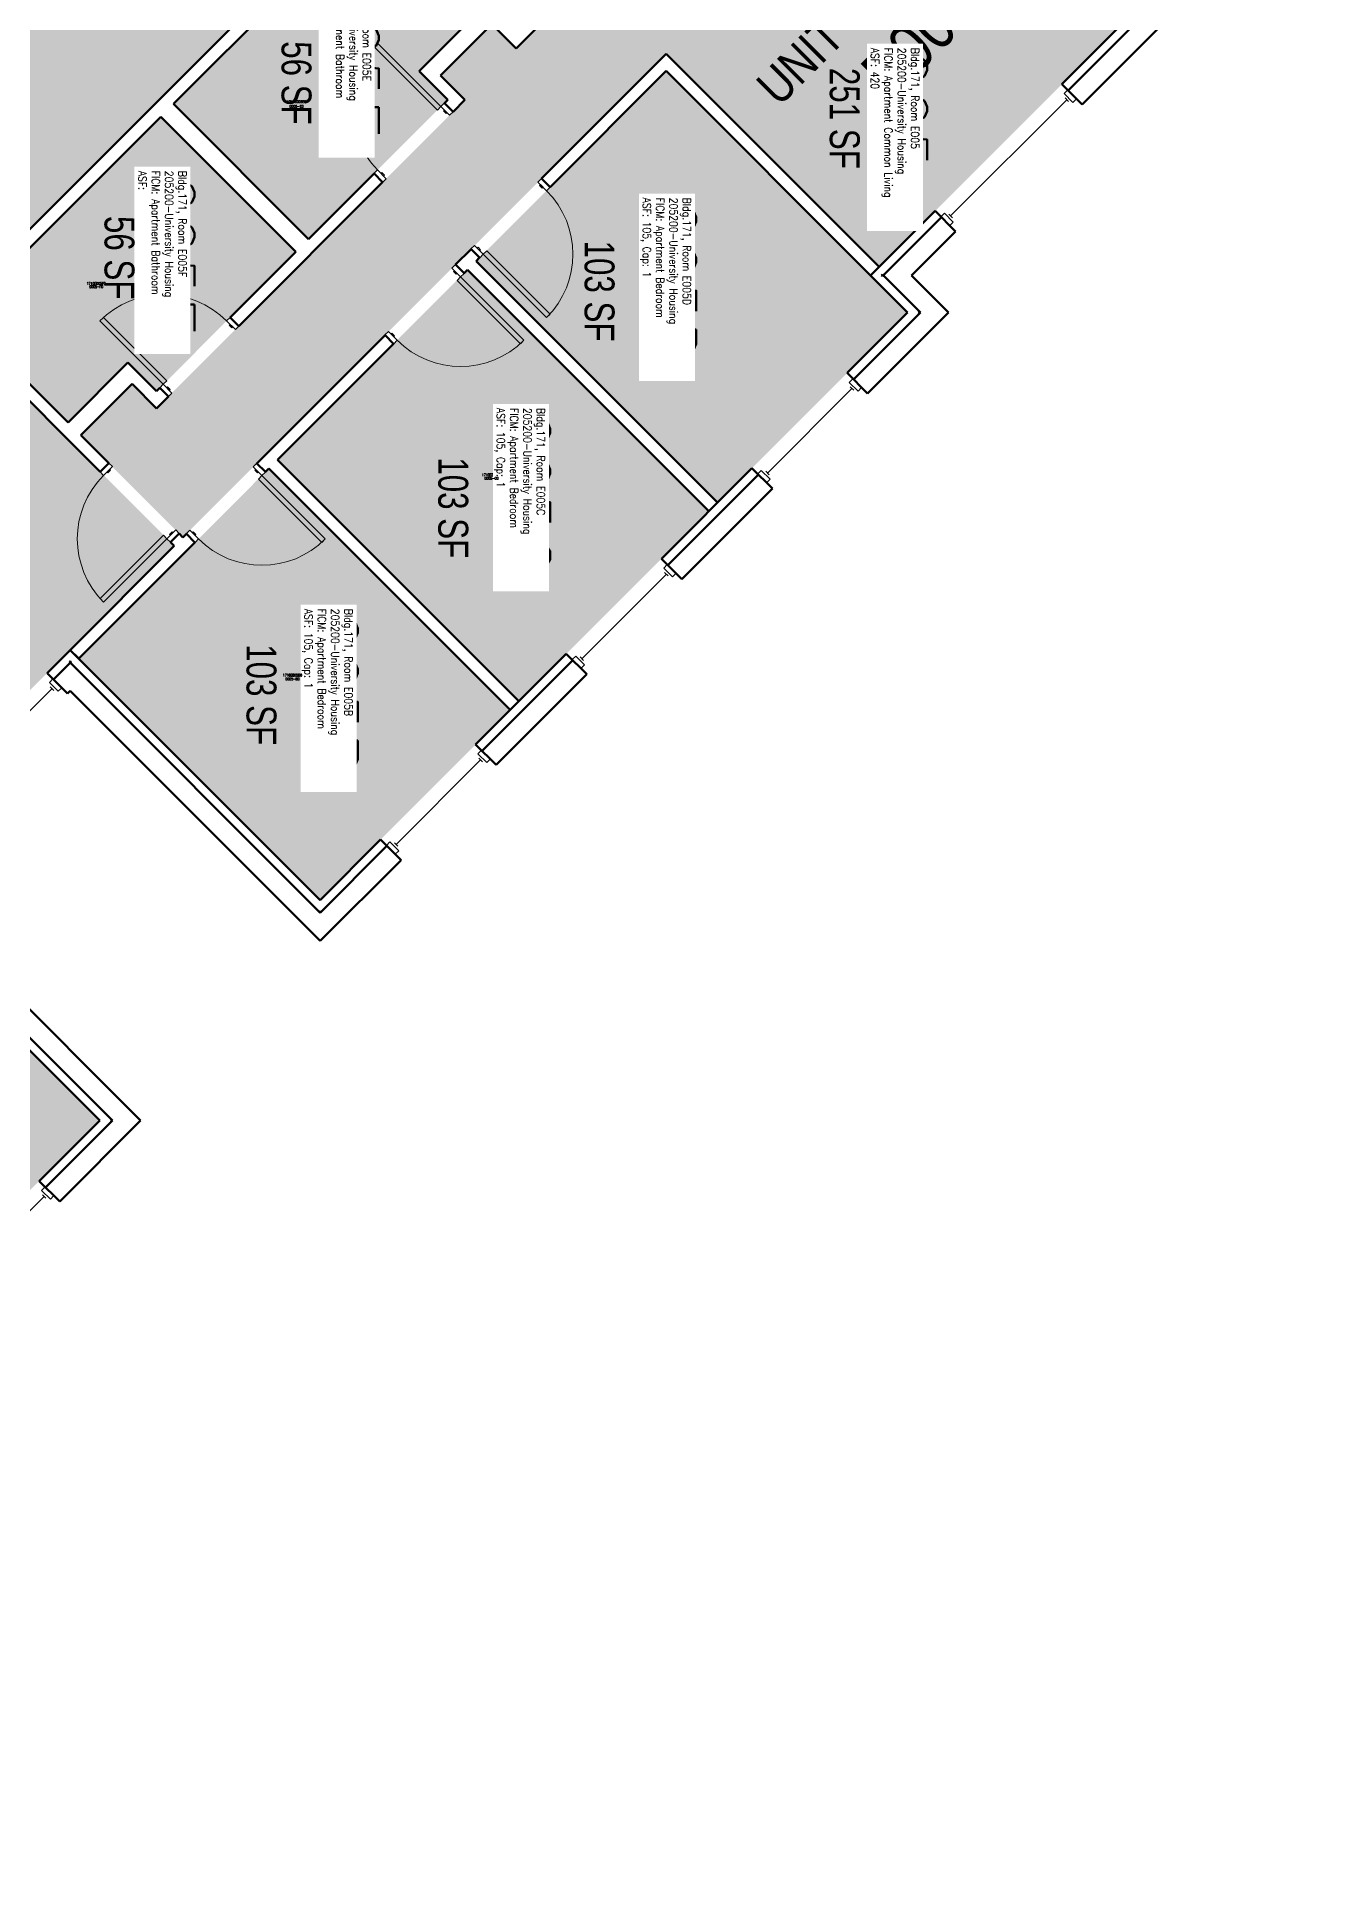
# Model space of a CAD drawing. Header units: inches. Extents: x 9154 to 11582, y -263 to 1294.
# Drawn here: x 10184 to 10700, y 22 to 766 of the extents above; entities that cross this region are included whole.
import ezdxf
from ezdxf.enums import TextEntityAlignment as Align

# ---------------------------------------------------------------- set-up
doc = ezdxf.new("R2010")
doc.units = ezdxf.units.IN
doc.header["$LTSCALE"] = 48
doc.header["$MEASUREMENT"] = 0
for name, color, linetype, lineweight in [('A-AREA-IDEN', 1, 'Continuous', 18), ('A-DOOR', 2, 'Continuous', 18), ('A-GLAZ', 1, 'Continuous', 25), ('A-WALL', 5, 'Continuous', 50)]:
    doc.layers.add(name, color=color, linetype=linetype, lineweight=lineweight)
for name, color, linetype in [('A-IDEN-RNUM', 7, 'Continuous'), ('A-IDEN-SNUM', 4, 'Continuous'), ('A-IDEN-VNUM', 4, 'Continuous'), ('AREA-TEXT', 3, 'Continuous'), ('Rooms-Category-Color', 7, 'Continuous'), ('Rooms-College-Color', 7, 'Continuous'), ('Rooms-Department-Color', 7, 'Continuous'), ('Rooms-Division-Color', 7, 'Continuous'), ('Rooms-Information', 7, 'Continuous')]:
    doc.layers.add(name, color=color, linetype=linetype)
doc.styles.add('AREA', font='arial.ttf', dxfattribs={"width": 0.75, "height": 12})
doc.styles.add('ROOMSNUMBER', font='txt.shx', dxfattribs={"height": 0.03})
doc.styles.add('ROOMVNUMBER', font='simplex.shx', dxfattribs={"width": 0.85})
doc.styles.get("Standard").update_dxf_attribs({"font": 'ARIALN.TTF'})

# ---------------------------------------------------------------- blocks, each defined once
blk = doc.blocks.new('Aec3_Room_Tag_P')
at = {"linetype": 'ByBlock', "lineweight": -2, "flags": 9}
blk.add_attdef('SPACEOBJECTS:HEIGHT', text='', height=0.5, dxfattribs=at).set_placement((-0.057, 3.296), align=Align.CENTER)
at = {"color": 1, "linetype": 'ByBlock', "lineweight": -2}
blk.add_attdef('UNITCALCULATIONS:NAME', text='', height=1.2, dxfattribs=at).set_placement((0, 1), align=Align.CENTER)
blk.add_attdef('ROOMOBJECTS:NUMBER', (-1.5, -1.5), '', height=1.6, dxfattribs=at)

msp = doc.modelspace()

# ---------------------------------------------------------------- hatches: boundary and pattern name
h = msp.add_hatch()
h.set_pattern_fill('ANSI31', color=256, style=0)
h.set_pattern_definition([(2e-06, (10477.08826, 64.43459), (4e-09, -0.125), [])])
h.paths.add_polyline_path([(10298.56, 711.73), (10340.09, 753.27), (10333.58, 759.78), (10292.05, 718.25)], flags=9)
at = {"layer": 'Rooms-Category-Color', "true_color": 0xadadad}
msp.add_hatch(color=253, dxfattribs=at).paths.add_polyline_path([(9544.69, 22.24), (9564.31, 41.86), (9549.02, 57.15), (9743.84, 251.97), (9761.52, 234.29), (9819.73, 292.51), (9802.05, 310.18), (10318.82, 826.95), (10336.49, 809.27), (10394.71, 867.48), (10377.03, 885.16), (10443.95, 952.08), (10551.38, 844.66), (10638.33, 931.61), (11092.58, 931.61), (11134.58, 931.61), (11134.58, 949.26), (11241.71, 949.26), (11241.71, 838.51), (11355.08, 838.51), (11355.08, 965.28), (11355.08, 1006.98), (11019.71, 1006.98), (11019.71, 1009.88), (10982.58, 1009.88), (10982.58, 1033.71), (10864.58, 1033.71), (10864.58, 1009.88), (10750.45, 1009.88), (10750.45, 1033.88), (10702.45, 1033.88), (10702.45, 1009.88), (10697.2, 1009.88), (10697.2, 1039.88), (10620.45, 1039.88), (10620.45, 1009.88), (10421.4, 1009.88), (10220.9, 809.38), (10090.3, 678.78), (10061.09, 649.58), (9680.73, 269.22), (9665.62, 284.33), (9607.14, 225.85), (9622.26, 210.74), (9511.85, 100.33), (9524.89, 87.29), (9502.27, 64.67)])
at = {"layer": 'Rooms-Category-Color', "true_color": 0x728ef3}
for points in [[(10533.84, 854.77), (10474.34, 795.27), (10402.13, 867.48), (10358.91, 824.26), (10365.24, 817.93), (10361.53, 814.22), (10355.2, 820.55), (10340.21, 805.56), (10375.12, 770.65), (10390.11, 785.64), (10385.57, 790.18), (10389.28, 793.89), (10398.95, 784.22), (10376.53, 761.81), (10366.72, 771.62), (10346.39, 751.29), (10356.21, 741.48), (10231.73, 617), (10221.92, 626.81), (10201.59, 606.49), (10242.6, 565.47), (10437.06, 759.93), (10522.62, 674.37), (10618.43, 770.18)], [(10238.81, 739.52), (10318.82, 819.52), (10361.6, 776.74), (10337.56, 752.7), (10349.05, 741.21), (10293.08, 685.25)], [(10457.39, 579.44), (10533.75, 655.81), (10436.79, 752.77), (10360.43, 676.4)], [(10232, 624.16), (10287.96, 680.12), (10233.69, 734.39), (10153.68, 654.39), (10196.46, 611.61), (10220.51, 635.65)], [(10377.57, 499.62), (10453.94, 575.99), (10356.98, 672.95), (10280.61, 596.59)], [(10066.01, 566.72), (10154.92, 477.79), (10239.16, 562.03), (10150.24, 650.94)], [(10374.13, 496.18), (10297.76, 419.81), (10200.8, 516.77), (10277.16, 593.14)], [(10132.83, 254.88), (10209.19, 331.24), (10112.23, 428.21), (10035.86, 351.84)]]:
    msp.add_hatch(color=171, dxfattribs=at).paths.add_polyline_path(points)
at = {"layer": 'Rooms-College-Color', "true_color": 0xadadad}
for points in [[(9544.69, 22.24), (9564.31, 41.86), (9549.02, 57.15), (9743.84, 251.97), (9761.52, 234.29), (9819.73, 292.51), (9802.05, 310.18), (10318.82, 826.95), (10336.49, 809.27), (10394.71, 867.48), (10377.03, 885.16), (10443.95, 952.08), (10551.38, 844.66), (10638.33, 931.61), (11092.58, 931.61), (11134.58, 931.61), (11134.58, 949.26), (11241.71, 949.26), (11241.71, 838.51), (11355.08, 838.51), (11355.08, 965.28), (11355.08, 1006.98), (11019.71, 1006.98), (11019.71, 1009.88), (10982.58, 1009.88), (10982.58, 1033.71), (10864.58, 1033.71), (10864.58, 1009.88), (10750.45, 1009.88), (10750.45, 1033.88), (10702.45, 1033.88), (10702.45, 1009.88), (10697.2, 1009.88), (10697.2, 1039.88), (10620.45, 1039.88), (10620.45, 1009.88), (10421.4, 1009.88), (10220.9, 809.38), (10090.3, 678.78), (10061.09, 649.58), (9680.73, 269.22), (9665.62, 284.33), (9607.14, 225.85), (9622.26, 210.74), (9511.85, 100.33), (9524.89, 87.29), (9502.27, 64.67)], [(10533.84, 854.77), (10474.34, 795.27), (10402.13, 867.48), (10358.91, 824.26), (10365.24, 817.93), (10361.53, 814.22), (10355.2, 820.55), (10340.21, 805.56), (10375.12, 770.65), (10390.11, 785.64), (10385.57, 790.18), (10389.28, 793.89), (10398.95, 784.22), (10376.53, 761.81), (10366.72, 771.62), (10346.39, 751.29), (10356.21, 741.48), (10231.73, 617), (10221.92, 626.81), (10201.59, 606.49), (10242.6, 565.47), (10437.06, 759.93), (10522.62, 674.37), (10618.43, 770.18)], [(10238.81, 739.52), (10318.82, 819.52), (10361.6, 776.74), (10337.56, 752.7), (10349.05, 741.21), (10293.08, 685.25)], [(10457.39, 579.44), (10533.75, 655.81), (10436.79, 752.77), (10360.43, 676.4)], [(10232, 624.16), (10287.96, 680.12), (10233.69, 734.39), (10153.68, 654.39), (10196.46, 611.61), (10220.51, 635.65)], [(10377.57, 499.62), (10453.94, 575.99), (10356.98, 672.95), (10280.61, 596.59)], [(10066.01, 566.72), (10154.92, 477.79), (10239.16, 562.03), (10150.24, 650.94)], [(10374.13, 496.18), (10297.76, 419.81), (10200.8, 516.77), (10277.16, 593.14)], [(10132.83, 254.88), (10209.19, 331.24), (10112.23, 428.21), (10035.86, 351.84)]]:
    msp.add_hatch(color=253, dxfattribs=at).paths.add_polyline_path(points)
at = {"layer": 'Rooms-Department-Color', "true_color": 0xacacac}
msp.add_hatch(color=253, dxfattribs=at).paths.add_polyline_path([(9544.69, 22.24), (9564.31, 41.86), (9549.02, 57.15), (9743.84, 251.97), (9761.52, 234.29), (9819.73, 292.51), (9802.05, 310.18), (10318.82, 826.95), (10336.49, 809.27), (10394.71, 867.48), (10377.03, 885.16), (10443.95, 952.08), (10551.38, 844.66), (10638.33, 931.61), (11092.58, 931.61), (11134.58, 931.61), (11134.58, 949.26), (11241.71, 949.26), (11241.71, 838.51), (11355.08, 838.51), (11355.08, 965.28), (11355.08, 1006.98), (11019.71, 1006.98), (11019.71, 1009.88), (10982.58, 1009.88), (10982.58, 1033.71), (10864.58, 1033.71), (10864.58, 1009.88), (10750.45, 1009.88), (10750.45, 1033.88), (10702.45, 1033.88), (10702.45, 1009.88), (10697.2, 1009.88), (10697.2, 1039.88), (10620.45, 1039.88), (10620.45, 1009.88), (10421.4, 1009.88), (10220.9, 809.38), (10090.3, 678.78), (10061.09, 649.58), (9680.73, 269.22), (9665.62, 284.33), (9607.14, 225.85), (9622.26, 210.74), (9511.85, 100.33), (9524.89, 87.29), (9502.27, 64.67)])
at = {"layer": 'Rooms-Department-Color', "true_color": 0x604aed}
for points in [[(10533.84, 854.77), (10474.34, 795.27), (10402.13, 867.48), (10358.91, 824.26), (10365.24, 817.93), (10361.53, 814.22), (10355.2, 820.55), (10340.21, 805.56), (10375.12, 770.65), (10390.11, 785.64), (10385.57, 790.18), (10389.28, 793.89), (10398.95, 784.22), (10376.53, 761.81), (10366.72, 771.62), (10346.39, 751.29), (10356.21, 741.48), (10231.73, 617), (10221.92, 626.81), (10201.59, 606.49), (10242.6, 565.47), (10437.06, 759.93), (10522.62, 674.37), (10618.43, 770.18)], [(10238.81, 739.52), (10318.82, 819.52), (10361.6, 776.74), (10337.56, 752.7), (10349.05, 741.21), (10293.08, 685.25)], [(10457.39, 579.44), (10533.75, 655.81), (10436.79, 752.77), (10360.43, 676.4)], [(10232, 624.16), (10287.96, 680.12), (10233.69, 734.39), (10153.68, 654.39), (10196.46, 611.61), (10220.51, 635.65)], [(10377.57, 499.62), (10453.94, 575.99), (10356.98, 672.95), (10280.61, 596.59)], [(10066.01, 566.72), (10154.92, 477.79), (10239.16, 562.03), (10150.24, 650.94)], [(10374.13, 496.18), (10297.76, 419.81), (10200.8, 516.77), (10277.16, 593.14)], [(10132.83, 254.88), (10209.19, 331.24), (10112.23, 428.21), (10035.86, 351.84)]]:
    msp.add_hatch(color=173, dxfattribs=at).paths.add_polyline_path(points)
at = {"layer": 'Rooms-Division-Color', "true_color": 0xadadad}
msp.add_hatch(color=253, dxfattribs=at).paths.add_polyline_path([(9544.69, 22.24), (9564.31, 41.86), (9549.02, 57.15), (9743.84, 251.97), (9761.52, 234.29), (9819.73, 292.51), (9802.05, 310.18), (10318.82, 826.95), (10336.49, 809.27), (10394.71, 867.48), (10377.03, 885.16), (10443.95, 952.08), (10551.38, 844.66), (10638.33, 931.61), (11092.58, 931.61), (11134.58, 931.61), (11134.58, 949.26), (11241.71, 949.26), (11241.71, 838.51), (11355.08, 838.51), (11355.08, 965.28), (11355.08, 1006.98), (11019.71, 1006.98), (11019.71, 1009.88), (10982.58, 1009.88), (10982.58, 1033.71), (10864.58, 1033.71), (10864.58, 1009.88), (10750.45, 1009.88), (10750.45, 1033.88), (10702.45, 1033.88), (10702.45, 1009.88), (10697.2, 1009.88), (10697.2, 1039.88), (10620.45, 1039.88), (10620.45, 1009.88), (10421.4, 1009.88), (10220.9, 809.38), (10090.3, 678.78), (10061.09, 649.58), (9680.73, 269.22), (9665.62, 284.33), (9607.14, 225.85), (9622.26, 210.74), (9511.85, 100.33), (9524.89, 87.29), (9502.27, 64.67)])
at = {"layer": 'Rooms-Division-Color', "true_color": 0x604aed}
for points in [[(10533.84, 854.77), (10474.34, 795.27), (10402.13, 867.48), (10358.91, 824.26), (10365.24, 817.93), (10361.53, 814.22), (10355.2, 820.55), (10340.21, 805.56), (10375.12, 770.65), (10390.11, 785.64), (10385.57, 790.18), (10389.28, 793.89), (10398.95, 784.22), (10376.53, 761.81), (10366.72, 771.62), (10346.39, 751.29), (10356.21, 741.48), (10231.73, 617), (10221.92, 626.81), (10201.59, 606.49), (10242.6, 565.47), (10437.06, 759.93), (10522.62, 674.37), (10618.43, 770.18)], [(10238.81, 739.52), (10318.82, 819.52), (10361.6, 776.74), (10337.56, 752.7), (10349.05, 741.21), (10293.08, 685.25)], [(10457.39, 579.44), (10533.75, 655.81), (10436.79, 752.77), (10360.43, 676.4)], [(10232, 624.16), (10287.96, 680.12), (10233.69, 734.39), (10153.68, 654.39), (10196.46, 611.61), (10220.51, 635.65)], [(10377.57, 499.62), (10453.94, 575.99), (10356.98, 672.95), (10280.61, 596.59)], [(10066.01, 566.72), (10154.92, 477.79), (10239.16, 562.03), (10150.24, 650.94)], [(10374.13, 496.18), (10297.76, 419.81), (10200.8, 516.77), (10277.16, 593.14)], [(10132.83, 254.88), (10209.19, 331.24), (10112.23, 428.21), (10035.86, 351.84)]]:
    msp.add_hatch(color=173, dxfattribs=at).paths.add_polyline_path(points)

# ---------------------------------------------------------------- linework, layer by layer
at = {"layer": 'A-DOOR', "linetype": 'Continuous', "lineweight": 18}
for points in [[(10346.25, 738.5), (10344.84, 737.09), (10319.38, 762.55), (10320.79, 763.96)], [(10349.79, 734.97), (10351.2, 736.38), (10347.66, 739.92), (10346.25, 738.5)], [(10348.73, 736.03), (10348.37, 735.68), (10347.31, 736.74), (10347.66, 737.09)], [(10324.33, 709.51), (10322.92, 708.1), (10319.38, 711.63), (10320.79, 713.05)], [(10323.27, 710.57), (10323.62, 710.93), (10322.56, 711.99), (10322.21, 711.63)], [(10385.22, 708.18), (10386.63, 709.59), (10390.17, 706.05), (10388.75, 704.64)], [(10386.28, 707.12), (10385.93, 706.76), (10386.99, 705.7), (10387.34, 706.05)], [(10359.76, 682.72), (10358.35, 681.31), (10361.88, 677.77), (10363.3, 679.18)], [(10360.82, 681.66), (10361.18, 682.01), (10362.24, 680.95), (10361.88, 680.6)], [(10363.3, 679.18), (10364.71, 680.6), (10390.17, 655.14), (10388.75, 653.73)], [(10350.66, 673.62), (10352.07, 675.03), (10355.61, 671.49), (10354.19, 670.08)], [(10351.72, 672.56), (10351.37, 672.2), (10352.43, 671.14), (10352.78, 671.49)], [(10354.19, 670.08), (10352.78, 668.67), (10378.24, 643.21), (10379.65, 644.62)], [(10234.7, 626.96), (10236.12, 628.37), (10210.66, 653.83), (10209.25, 652.41)], [(10263.7, 648.88), (10265.11, 650.29), (10261.57, 653.83), (10260.16, 652.41)], [(10262.63, 649.94), (10262.28, 649.59), (10261.22, 650.65), (10261.57, 651)], [(10325.2, 648.16), (10323.79, 646.75), (10327.32, 643.21), (10328.74, 644.62)], [(10326.26, 647.1), (10326.62, 647.45), (10327.68, 646.39), (10327.32, 646.04)], [(10238.24, 623.42), (10236.83, 622.01), (10233.29, 625.54), (10234.7, 626.96)], [(10237.18, 624.48), (10237.53, 624.84), (10236.47, 625.9), (10236.12, 625.54)], [(10214.28, 593.89), (10212.86, 595.3), (10209.33, 591.77), (10210.74, 590.35)], [(10213.22, 592.83), (10213.57, 592.47), (10212.51, 591.41), (10212.15, 591.77)], [(10270.84, 593.8), (10272.26, 595.22), (10275.79, 591.68), (10274.38, 590.27)], [(10271.9, 592.74), (10271.55, 592.39), (10272.61, 591.33), (10272.96, 591.68)], [(10274.38, 590.27), (10272.96, 588.85), (10298.42, 563.4), (10299.83, 564.81)], [(10236.2, 564.9), (10234.78, 566.31), (10209.33, 540.86), (10210.74, 539.44)], [(10239.73, 568.43), (10241.15, 567.02), (10237.61, 563.48), (10236.2, 564.9)], [(10238.67, 567.37), (10238.32, 567.73), (10237.26, 566.66), (10237.61, 566.31)], [(10245.39, 568.35), (10243.97, 566.93), (10247.51, 563.4), (10248.92, 564.81)], [(10246.45, 567.28), (10246.8, 567.64), (10247.86, 566.58), (10247.51, 566.22)]]:
    msp.add_lwpolyline(points, close=True, dxfattribs=at)
for centre, start, end in [((10346.25, 738.5), 135, 225), ((10363.3, 679.18), 315, 45)]:
    msp.add_arc(centre, 36, start, end, dxfattribs=at)
at = {"layer": 'A-DOOR', "linetype": 'Continuous', "lineweight": 18, "extrusion": (0, 0, -1)}
for centre, start, end in [((-10234.7, 626.96), 45, 135), ((-10354.19, 670.08), 225, 315), ((-10236.2, 564.9), 315, 45), ((-10274.38, 590.27), 225, 315)]:
    msp.add_arc(centre, 36, start, end, dxfattribs=at)
at = {"layer": 'A-GLAZ', "linetype": 'Continuous', "lineweight": 25}
for p, q in [((10597.71, 741.24), (10551.04, 694.57)), ((10597, 741.95), (10598.42, 740.53)), ((10550.33, 695.28), (10551.75, 693.86)), ((10511.42, 625.25), (10477.47, 591.31)), ((10510.71, 625.95), (10512.12, 624.54)), ((10476.77, 592.01), (10478.18, 590.6)), ((10436.13, 551.37), (10437.54, 549.96)), ((10436.84, 550.67), (10402.9, 516.73)), ((10402.19, 517.43), (10403.6, 516.02)), ((10190.06, 504.71), (10168.85, 483.5)), ((10189.35, 505.42), (10190.77, 504)), ((10361.51, 476.76), (10362.93, 475.34)), ((10362.22, 476.05), (10328.28, 442.11)), ((10327.57, 442.82), (10328.98, 441.4)), ((10152.95, 266.78), (10186.89, 300.72)), ((10186.19, 301.43), (10187.6, 300.02))]:
    msp.add_line(p, q, dxfattribs=at)
for points in [[(10600.18, 740.18), (10601.6, 741.59), (10598.06, 745.13), (10596.65, 743.71)], [(10552.1, 692.1), (10550.69, 690.68), (10547.15, 694.22), (10548.57, 695.63)], [(10513.89, 624.19), (10515.3, 625.6), (10511.77, 629.14), (10510.35, 627.72)], [(10478.53, 588.83), (10477.12, 587.42), (10473.59, 590.95), (10475, 592.37)], [(10439.31, 549.61), (10440.73, 551.02), (10437.19, 554.56), (10435.78, 553.14)], [(10403.96, 514.25), (10402.54, 512.84), (10399.01, 516.37), (10400.42, 517.79)], [(10192.54, 503.65), (10193.95, 505.06), (10190.41, 508.6), (10189, 507.19)], [(10364.69, 474.99), (10366.11, 476.4), (10362.57, 479.94), (10361.16, 478.52)], [(10329.34, 439.63), (10327.92, 438.22), (10324.39, 441.76), (10325.8, 443.17)], [(10189.37, 299.66), (10190.78, 301.08), (10187.25, 304.61), (10185.83, 303.2)]]:
    msp.add_lwpolyline(points, close=True, dxfattribs=at)
at = {"layer": 'A-WALL', "linetype": 'Continuous', "lineweight": 50}
for p, q in [((10149.53, 657.66), (10318.82, 826.95)), ((10318.82, 819.52), (10238.81, 739.52)), ((10398.95, 784.22), (10376.53, 761.81)), ((10337.56, 752.7), (10361.6, 776.74)), ((10366.72, 771.62), (10346.13, 751.02)), ((10376.53, 761.81), (10366.72, 771.62)), ((10618.43, 770.18), (10595.72, 747.47)), ((10623.56, 770.18), (10598.28, 744.91)), ((10603.94, 739.25), (10634.87, 770.18)), ((10386.68, 709.55), (10436.79, 759.66)), ((10436.79, 759.66), (10522.35, 674.1)), ((10349.05, 741.21), (10337.56, 752.7)), ((10436.79, 752.77), (10390.12, 706.1)), ((10518.91, 670.65), (10436.79, 752.77)), ((10346.13, 751.02), (10355.94, 741.21)), ((10595.72, 747.47), (10603.94, 739.25)), ((10238.81, 739.52), (10293.08, 685.25)), ((10347.71, 739.87), (10349.05, 741.21)), ((10351.16, 736.43), (10347.71, 739.87)), ((10355.94, 741.21), (10351.16, 736.43)), ((10233.69, 734.39), (10153.68, 654.39)), ((10287.96, 680.12), (10233.69, 734.39)), ((10322.87, 708.14), (10265.07, 650.34)), ((10293.08, 685.25), (10319.42, 711.59)), ((10319.42, 711.59), (10322.87, 708.14)), ((10390.12, 706.1), (10386.68, 709.55)), ((10544.81, 696.56), (10518.91, 670.65)), ((10523.68, 670.3), (10547.37, 694)), ((10553.03, 688.34), (10544.81, 696.56)), ((10535.35, 670.65), (10553.03, 688.34)), ((10261.62, 653.78), (10287.96, 680.12)), ((10352.12, 674.99), (10358.39, 681.26)), ((10358.39, 681.26), (10361.84, 677.81)), ((10361.84, 677.81), (10360.43, 676.4)), ((10355.56, 671.54), (10352.12, 674.99)), ((10356.98, 672.95), (10355.56, 671.54)), ((10453.94, 575.99), (10356.98, 672.95)), ((10360.43, 676.4), (10457.39, 579.44)), ((10522.35, 674.1), (10518.91, 670.65)), ((10518.91, 670.65), (10533.75, 655.81)), ((10523.32, 670.65), (10523.68, 671.01)), ((10523.68, 670.3), (10523.32, 670.65)), ((10523.68, 671.01), (10538.88, 655.81)), ((10550.19, 655.81), (10535.35, 670.65)), ((10533.75, 655.81), (10509.43, 631.48)), ((10538.88, 655.81), (10511.99, 628.91)), ((10517.65, 623.26), (10550.19, 655.81)), ((10538.53, 656.16), (10538.17, 655.81)), ((10538.17, 655.81), (10538.53, 655.45)), ((10207.51, 593.67), (10150.24, 650.94)), ((10153.68, 654.39), (10196.46, 611.61)), ((10265.07, 650.34), (10261.62, 653.78)), ((10272.3, 595.17), (10323.83, 646.7)), ((10327.28, 643.25), (10280.61, 596.59)), ((10323.83, 646.7), (10327.28, 643.25)), ((10196.46, 611.61), (10220.51, 635.65)), ((10220.51, 635.65), (10232, 624.16)), ((10222.19, 627.08), (10201.59, 606.49)), ((10232, 617.27), (10222.19, 627.08)), ((10232, 624.16), (10233.33, 625.5)), ((10233.33, 625.5), (10236.78, 622.05)), ((10509.43, 631.48), (10517.65, 623.26)), ((10236.78, 622.05), (10232, 617.27)), ((10201.59, 606.49), (10210.96, 597.12)), ((10210.96, 597.12), (10212.82, 595.26)), ((10280.61, 596.59), (10377.57, 499.62)), ((10209.37, 591.81), (10207.51, 593.67)), ((10212.82, 595.26), (10209.37, 591.81)), ((10275.75, 591.72), (10272.3, 595.17)), ((10277.16, 593.14), (10275.75, 591.72)), ((10374.13, 496.18), (10277.16, 593.14)), ((10471.24, 593.29), (10434.85, 556.9)), ((10473.81, 590.73), (10437.41, 554.34)), ((10479.46, 585.07), (10471.24, 593.29)), ((10443.07, 548.68), (10479.46, 585.07)), ((10457.39, 579.44), (10453.94, 575.99)), ((10237.65, 563.53), (10241.1, 566.97)), ((10241.1, 566.97), (10242.6, 565.47)), ((10242.6, 565.47), (10244.02, 566.89)), ((10244.02, 566.89), (10247.46, 563.44)), ((10197.35, 520.22), (10239.16, 562.03)), ((10247.46, 563.44), (10200.8, 516.77)), ((10239.16, 562.03), (10237.65, 563.53)), ((10434.85, 556.9), (10443.07, 548.68)), ((10197.35, 520.22), (10188.07, 510.94)), ((10190.64, 508.38), (10197.7, 515.45)), ((10197, 515.45), (10197.35, 515.8)), ((10197, 515.45), (10297.76, 414.68)), ((10200.8, 516.77), (10197.35, 520.22)), ((10297.76, 419.81), (10197.35, 520.22)), ((10197.35, 515.8), (10197.7, 515.45)), ((10396.66, 518.72), (10360.23, 482.28)), ((10399.23, 516.15), (10362.79, 479.72)), ((10404.88, 510.5), (10396.66, 518.72)), ((10188.07, 510.94), (10196.29, 502.72)), ((10368.45, 474.06), (10404.88, 510.5)), ((10196.29, 502.72), (10197.35, 503.78)), ((10197.35, 503.78), (10297.76, 403.37)), ((10377.57, 499.62), (10374.13, 496.18)), ((10360.23, 482.28), (10368.45, 474.06)), ((10322.05, 444.1), (10297.76, 419.81)), ((10324.61, 441.53), (10297.76, 414.68)), ((10330.27, 435.88), (10322.05, 444.1)), ((10209.19, 331.24), (10108.78, 431.65)), ((10113.56, 432.01), (10214.32, 331.24)), ((10125.22, 431.65), (10225.63, 331.24)), ((10297.76, 403.37), (10330.27, 435.88)), ((10297.76, 415.39), (10297.4, 415.04)), ((10298.11, 415.04), (10297.76, 415.39)), ((10184.9, 306.96), (10209.19, 331.24)), ((10187.47, 304.39), (10214.32, 331.24)), ((10225.63, 331.24), (10193.12, 298.74)), ((10213.61, 331.24), (10213.97, 331.6)), ((10213.97, 330.89), (10213.61, 331.24)), ((10193.12, 298.74), (10184.9, 306.96))]:
    msp.add_line(p, q, dxfattribs=at)

# ---------------------------------------------------------------- block references
at = {"layer": 'A-AREA-IDEN', "linetype": 'Continuous', "lineweight": 18, "xscale": 12, "yscale": 12, "rotation": 45.00000000000001}
msp.add_blockref('Aec3_Room_Tag_P', (10527.24, 766.23), dxfattribs=at).add_auto_attribs({'UNITCALCULATIONS:NAME': 'UNIT B2-ALT.', 'ROOMOBJECTS:NUMBER': 'E005'})

# ---------------------------------------------------------------- texts
at = {"layer": 'A-IDEN-RNUM', "style": 'ROOMSNUMBER', "width": 0.85}
for s, p in [('0005-E0', (10288.25, 738.58)), ('0005-00', (10533.78, 736.43)), ('0005-F0', (10207.78, 666.11)), ('0005-D0', (10440.71, 668.8)), ('0005-C0', (10366.6, 589.18)), ('0005-B0', (10286.63, 508.6))]:
    msp.add_text(s, height=1, dxfattribs=at).set_placement(p, align=Align.MIDDLE_CENTER)
at = {"layer": 'A-IDEN-SNUM', "style": 'ROOMSNUMBER', "width": 0.85}
for s, p in [('1710E005E0', (10288.25, 740.43)), ('1710E00500', (10533.78, 738.01)), ('1710E005D0', (10440.71, 670.3)), ('1710E005F0', (10207.78, 667.43)), ('1710E005C0', (10366.6, 590.55)), ('1710E005B0', (10286.63, 510.12))]:
    msp.add_text(s, height=1, dxfattribs=at).set_placement(p, align=Align.MIDDLE_CENTER)
at = {"layer": 'A-IDEN-VNUM', "style": 'ROOMVNUMBER', "width": 0.85}
for s, p in [('005E', (10310.03, 758.33)), ('005', (10530.31, 737.51)), ('005F', (10236, 679.45)), ('005D', (10437.6, 668.18)), ('005C', (10378.92, 583.28)), ('005B', (10301.69, 503.08))]:
    msp.add_text(s, height=22.5, rotation=270, dxfattribs=at).set_placement(p, align=Align.MIDDLE_CENTER)
at = {"layer": 'AREA-TEXT', "style": 'AREA', "width": 0.75}
for s, p in [('56 SF', (10288.26, 747.96)), ('251 SF', (10508.51, 733.74)), ('56 SF', (10217.14, 677.78)), ('103 SF', (10410, 664.39)), ('103 SF', (10351.23, 577.34)), ('103 SF', (10274.19, 502.29))]:
    msp.add_text(s, height=12, rotation=270, dxfattribs=at).set_placement(p, align=Align.MIDDLE_CENTER)

# ---------------------------------------------------------------- next in the draw order: texts
at = {"layer": 'Rooms-Information', "char_height": 3.2143, "width": 72, "attachment_point": 7, "rotation": 270, "style": 'ROOMVNUMBER', "bg_fill": 3, "box_fill_scale": 1.5, "bg_fill_color": 256, "bg_fill_true_color": 13158600, "bg_fill_transparency": 0}
for s, insert in [('Bldg.171, Room E005E^M^J205200-University Housing^M^JFICM: Apartment Bathroom^M^JASF: ', (10298.78, 791.57)), ('Bldg.171, Room E005^M^J205200-University Housing^M^JFICM: Apartment Common Living^M^JASF: 420', (10519.06, 762.1)), ('Bldg.171, Room E005F^M^J205200-University Housing^M^JFICM: Apartment Bathroom^M^JASF: ', (10224.75, 712.69)), ('Bldg.171, Room E005D^M^J205200-University Housing^M^JFICM: Apartment Bedroom^M^JASF: 105, Cap: 1', (10426.35, 701.88)), ('Bldg.171, Room E005C^M^J205200-University Housing^M^JFICM: Apartment Bedroom^M^JASF: 105, Cap: 1', (10367.67, 617.44)), ('Bldg.171, Room E005B^M^J205200-University Housing^M^JFICM: Apartment Bedroom^M^JASF: 105, Cap: 1', (10290.44, 536.78))]:
    msp.add_mtext(s, dxfattribs=dict(at, insert=insert))

doc.saveas('drawing.dxf')
